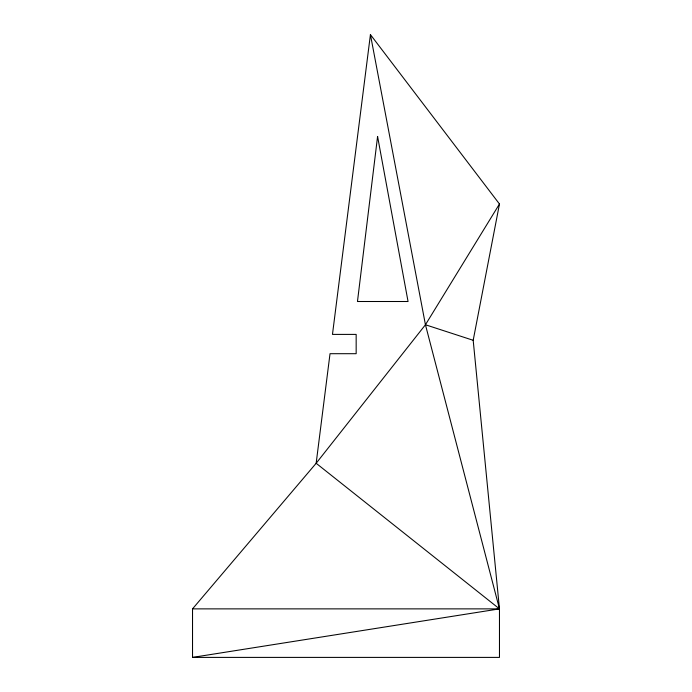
<?xml version="1.0" encoding="UTF-8"?>
<svg xmlns="http://www.w3.org/2000/svg" width="692" height="692" viewBox="0 0 692 692"><rect width="100%" height="100%" fill="white"/><g stroke="black" fill="none" stroke-linecap="round" stroke-linejoin="round"><path stroke-width="1.04" d="M370.428 34.6L332.471 334.4L356.164 334.4L356.164 353.698L330.023 353.698L316.157 463.268L192.532 608.873L192.532 657.4L499.468 657.4L499.468 608.873L473.19 340.291L499.468 204.01L370.428 34.6L425.442 324.756L499.468 608.873L192.532 657.4M192.532 608.873L499.468 608.873L316.157 463.268L425.442 324.756L499.468 204.01M425.442 324.756L473.19 340.291M377.581 136.454L357.47 301.504L408.055 301.504L377.581 136.454"/></g></svg>
